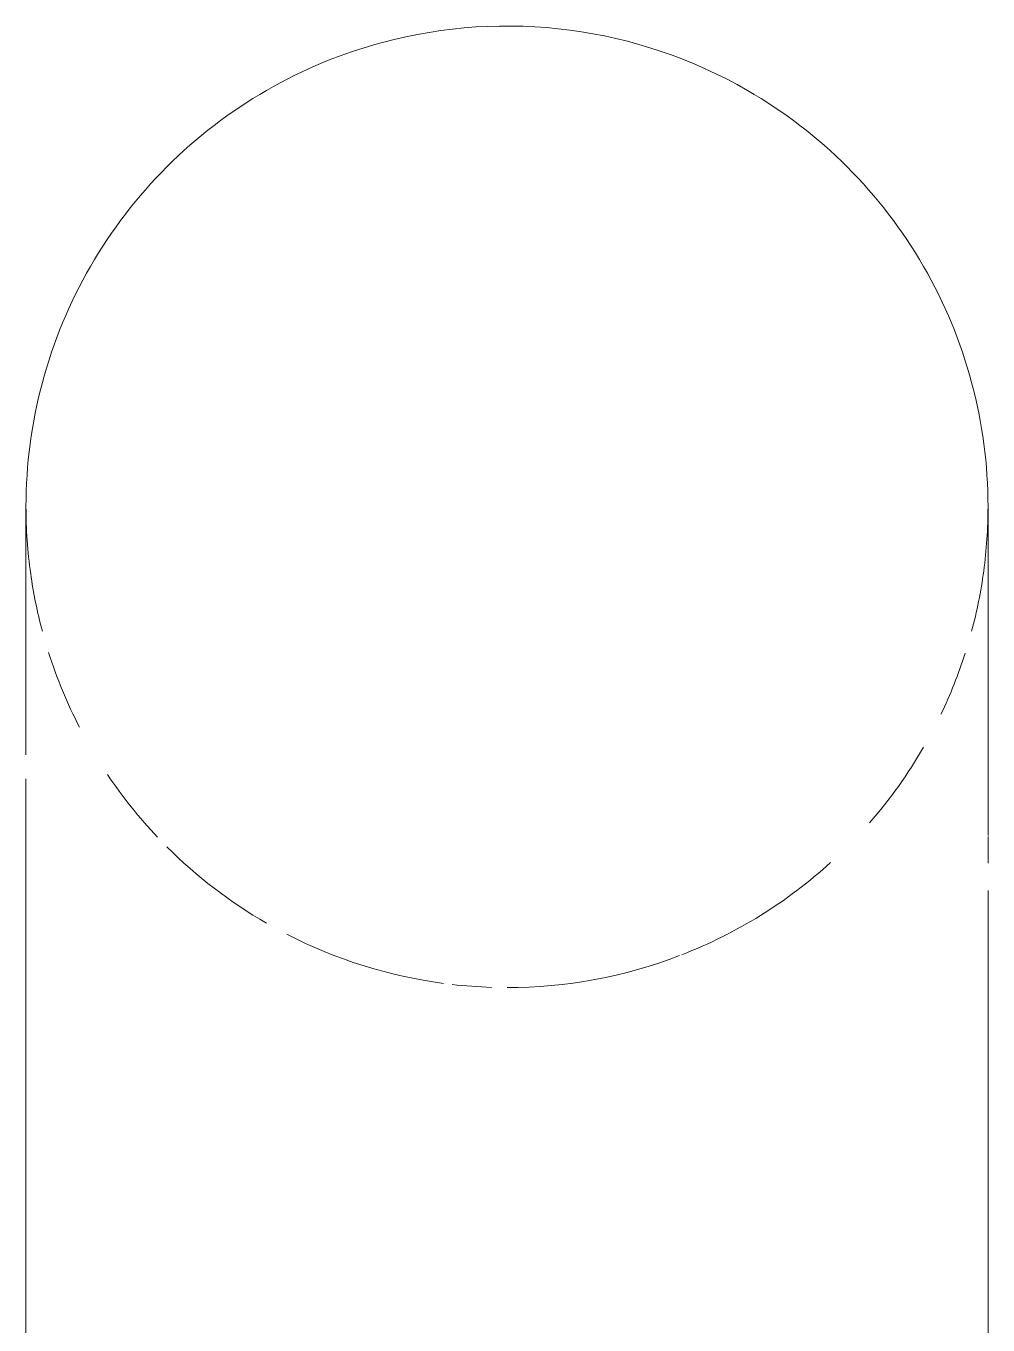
# Model space of a CAD drawing. Header units: millimetres. Extents: x -4000 to 187956, y -58990 to 162485.
# Drawn here: x 157909.1 to 157959.1, y 1922.4 to 1989.9 of the extents above; entities that cross this region are included whole.
import ezdxf

# ---------------------------------------------------------------- set-up
doc = ezdxf.new("R2010")
doc.units = ezdxf.units.MM
doc.layers.add('P-SANR-FIXT', color=6, linetype='Continuous', lineweight=9)

# ---------------------------------------------------------------- blocks, each defined once
blk = doc.blocks.new('C307 - C307-V894-FFS - TANG 1')
at = {"layer": 'P-SANR-FIXT', "color": 252}
for p, q in [((-25, -0.999), (-25, -23.855)), ((25, -23.855), (25, -0.999)), ((-25, -47.877), (-25, -49.262))]:
    blk.add_line(p, q, dxfattribs=at)
at = {"layer": 'P-SANR-FIXT', "color": 252, "flags": 128}
for points in [[(-25, -23.855), (-25, -25.556), (-25, -27.255), (-25, -28.948), (-25, -30.633), (-25, -32.307), (-25, -33.968), (-25, -35.612)], [(25, -26.015), (25, -24.314), (25, -23.855)], [(25, -52.251), (25, -50.962), (25, -49.629), (25, -48.255), (25, -46.841), (25, -45.391), (25, -43.907), (25, -42.39), (25, -40.844), (25, -39.271), (25, -37.673), (25, -36.053), (25, -34.413), (25, -32.757), (25, -31.086), (25, -29.404), (25, -27.712), (25, -26.015)], [(-25, -35.612), (-25, -37.238), (-25, -38.842), (-25, -40.422), (-25, -41.976), (-25, -43.501), (-25, -44.994), (-25, -46.454)], [(-25, -49.31), (-25, -50.606), (-25, -51.908), (-25, -53.164), (-25, -54.374)], [(25, -63.04), (25, -62.346), (25, -61.591), (25, -60.775), (25, -59.9), (25, -58.968), (25, -57.979), (25, -56.936), (25, -55.84), (25, -54.692), (25, -53.495)], [(-25, -54.374), (-25, -55.535), (-25, -56.645), (-25, -57.703), (-25, -58.706), (-25, -59.654), (-25, -60.545), (-25, -61.377), (-25, -62.149), (-25, -62.859), (-25, -63.507), (-25, -64.092), (-25, -64.613), (-25, -65.068), (-25, -65.457), (-25, -65.78), (-25, -66.035), (-25, -66.223), (-25, -66.344), (-25, -66.396), (-25, -66.399)], [(25, -65.179), (25, -64.742), (25, -64.239), (25, -63.671), (25, -63.04)], [(25, -66.399), (25, -66.365), (25, -66.263), (25, -66.093), (25, -65.855), (25, -65.551), (25, -65.179)]]:
    blk.add_lwpolyline(points, dxfattribs=at)
at = {"layer": 'P-SANR-FIXT', "color": 254}
for start, end in [(90, 111.02292), (83.44482, 88.16385), (62.76021, 82.40628), (111.30426, 132.28148), (45, 60), (33.83905, 43.42196), (138.90216, 150), (17.65313, 27.29484), (154.4494, 162.26372), (165, 172.30518), (7.99749, 15), (330, 345), (210, 225), (300, 315), (240, 285)]:
    blk.add_arc((0, -66.399), 25, start, end, dxfattribs=at)
at = {"layer": 'P-SANR-FIXT', "color": 252}
for start, end in [(172.30518, 180), (0, 7.99749), (180, 210), (345, 0), (315, 330), (225, 240), (285, 300)]:
    blk.add_arc((0, -66.399), 25, start, end, dxfattribs=at)
blk = doc.blocks.new('C307 - C307-V947-FFS - TANG 1')
at = {"layer": 'P-SANR-FIXT', "color": 252}
blk.add_line((-25, -47.877), (-25, -49.262), dxfattribs=at)
at = {"layer": 'P-SANR-FIXT', "color": 252, "flags": 128}
for points in [[(-25, -23.855), (-25, -25.556), (-25, -27.255), (-25, -28.948), (-25, -30.633), (-25, -32.307), (-25, -33.968), (-25, -35.612), (-25, -37.238), (-25, -38.842), (-25, -40.422), (-25, -41.976), (-25, -43.501), (-25, -44.994), (-25, -46.454)], [(25, -52.251), (25, -50.962), (25, -49.629), (25, -48.255), (25, -46.841), (25, -45.391), (25, -43.907), (25, -42.39), (25, -40.844), (25, -39.271), (25, -37.673), (25, -36.053), (25, -34.413), (25, -32.757), (25, -31.086), (25, -29.404), (25, -27.712), (25, -26.015), (25, -24.314), (25, -23.855)], [(-25, -49.31), (-25, -50.606), (-25, -51.908), (-25, -53.164), (-25, -54.374), (-25, -55.535), (-25, -56.645), (-25, -57.703), (-25, -58.706), (-25, -59.654), (-25, -60.545), (-25, -61.377), (-25, -62.149), (-25, -62.859), (-25, -63.507), (-25, -64.092), (-25, -64.613), (-25, -65.068), (-25, -65.457), (-25, -65.78), (-25, -66.035), (-25, -66.223), (-25, -66.344), (-25, -66.396), (-25, -66.399)], [(25, -66.399), (25, -66.365), (25, -66.263), (25, -66.093), (25, -65.855), (25, -65.551), (25, -65.179), (25, -64.742), (25, -64.239), (25, -63.671), (25, -63.04), (25, -62.346), (25, -61.591), (25, -60.775), (25, -59.9), (25, -58.968), (25, -57.979), (25, -56.936), (25, -55.84), (25, -54.692), (25, -53.495)]]:
    blk.add_lwpolyline(points, dxfattribs=at)
at = {"layer": 'P-SANR-FIXT', "color": 254}
for start, end in [(90, 111.02292), (83.44482, 88.16385), (62.76021, 82.40628), (111.30426, 132.28148), (45, 60), (33.83905, 43.42196), (138.90216, 150), (17.65313, 27.29484), (154.4494, 162.26372), (165, 172.30518), (7.99749, 15), (330, 345), (210, 225), (300, 315), (240, 285)]:
    blk.add_arc((0, -66.399), 25, start, end, dxfattribs=at)
at = {"layer": 'P-SANR-FIXT', "color": 252}
for start, end in [(172.30518, 180), (0, 7.99749), (180, 210), (345, 0), (315, 330), (225, 240), (285, 300)]:
    blk.add_arc((0, -66.399), 25, start, end, dxfattribs=at)
blk = doc.blocks.new('CMF2_NHAXUONG_A_rvt-1-FFS - TANG 1')
at = {"layer": 'P-SANR-FIXT', "color": 250, "lineweight": 9, "rotation": 180}
for name in ['C307 - C307-V894-FFS - TANG 1', 'C307 - C307-V947-FFS - TANG 1']:
    blk.add_blockref(name, (157934.145, 1898.501), dxfattribs=at)

msp = doc.modelspace()

# ---------------------------------------------------------------- block references
at = {"lineweight": 5}
msp.add_blockref('CMF2_NHAXUONG_A_rvt-1-FFS - TANG 1', (0, 0), dxfattribs=at)

doc.saveas('drawing.dxf')
